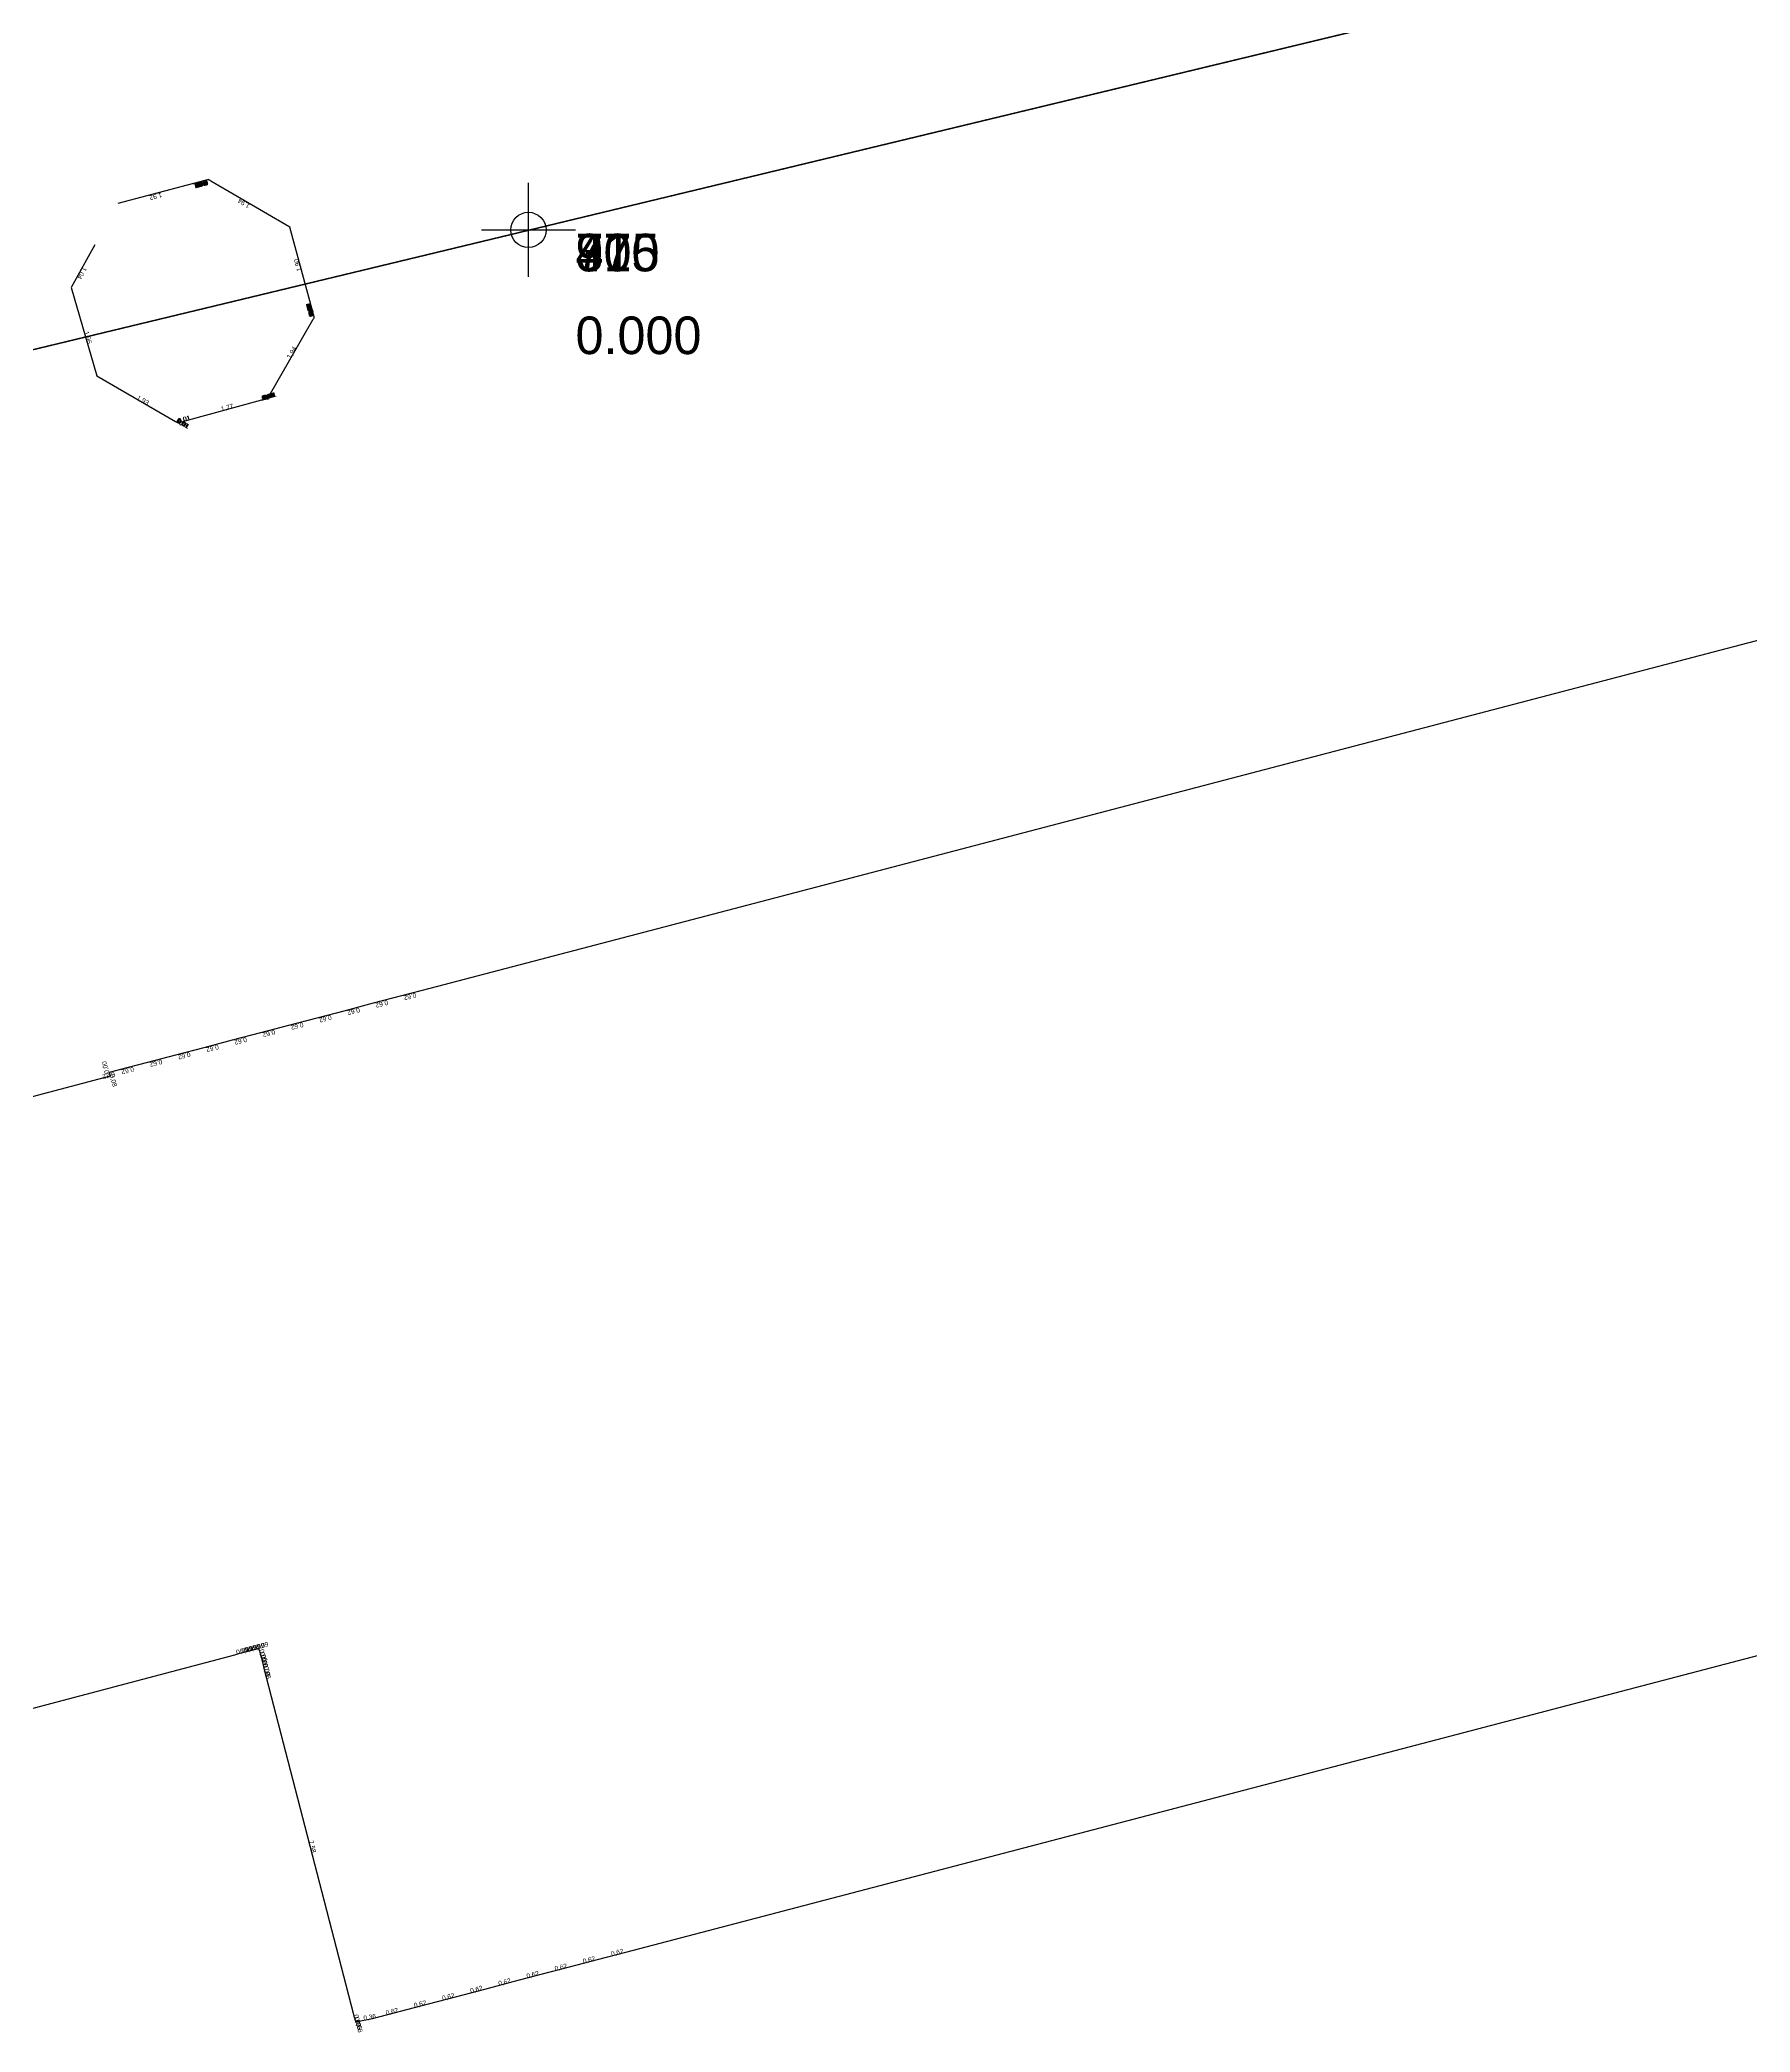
# Model space of a CAD drawing. Header units: metres. Extents: x 581016 to 32581287, y 5319908 to 5321142.
# Drawn here: x 581145.92 to 581182.26, y 5320307.23 to 5320349.58 of the extents above; entities that cross this region are included whole.
import ezdxf
from ezdxf.enums import TextEntityAlignment as Align

# ---------------------------------------------------------------- set-up
doc = ezdxf.new("R2010")
doc.units = ezdxf.units.M
doc.header["$PDMODE"] = 2
doc.header["$PDSIZE"] = 1
for name, color, linetype in [('EdgeLengths', 7, 'Continuous'), ('Flurstuecksgrenzedxf', 7, 'Continuous'), ('Gebaeudeumrissliniedxf', 7, 'Continuous'), ('Grenzpunktdxf', 7, 'Continuous'), ('PointHeights', 7, 'Continuous'), ('PointNames', 7, 'Continuous'), ('UmringIndustrieUGewerbefldxf', 7, 'Continuous'), ('UmringPWohnbauFldxf', 7, 'Continuous'), ('UmringSonstBauwOUeberdachdxf', 7, 'Continuous')]:
    doc.layers.add(name, color=color, linetype=linetype)

msp = doc.modelspace()

# ---------------------------------------------------------------- linework, layer by layer
at = {"layer": 'Flurstuecksgrenzedxf', "color": 178}
msp.add_lwpolyline([(581237.79, 5320365.18), (581125.792, 5320338.182)], dxfattribs=at)
msp.add_lwpolyline([(581237.79, 5320365.18), (581125.792, 5320338.182)], dxfattribs=at)
at = {"layer": 'Gebaeudeumrissliniedxf', "color": 178}
for points in [[(581226.81, 5320348.45), (581154.202, 5320329.416), (581153.602, 5320329.259), (581153.002, 5320329.101), (581152.402, 5320328.944), (581151.802, 5320328.787), (581151.202, 5320328.629), (581150.602, 5320328.472), (581150.002, 5320328.315), (581149.402, 5320328.157), (581148.802, 5320328), (581148.202, 5320327.843), (581147.602, 5320327.686), (581147.39, 5320327.63), (581147.39, 5320327.629), (581147.41, 5320327.55), (581137.189, 5320324.844)], [(581226.81, 5320348.45), (581154.202, 5320329.416), (581153.602, 5320329.259), (581153.002, 5320329.101), (581152.402, 5320328.944), (581151.802, 5320328.787), (581151.202, 5320328.629), (581150.602, 5320328.472), (581150.002, 5320328.315), (581149.402, 5320328.157), (581148.802, 5320328), (581148.202, 5320327.843), (581147.602, 5320327.686), (581147.39, 5320327.63), (581147.39, 5320327.629), (581147.41, 5320327.55), (581137.189, 5320324.844)], [(581139.82, 5320312.545), (581150.061, 5320315.255), (581150.145, 5320315.278), (581150.229, 5320315.3), (581150.313, 5320315.322), (581150.397, 5320315.344), (581150.481, 5320315.366), (581150.565, 5320315.389), (581150.585, 5320315.333), (581150.6, 5320315.273), (581150.616, 5320315.213), (581150.631, 5320315.153), (581150.647, 5320315.093), (581150.662, 5320315.033), (581150.678, 5320314.973), (581152.577, 5320307.635), (581152.592, 5320307.575), (581152.608, 5320307.515), (581152.624, 5320307.455), (581152.982, 5320307.522), (581153.58, 5320307.679), (581154.179, 5320307.836), (581154.777, 5320307.993), (581155.375, 5320308.15), (581155.974, 5320308.307), (581156.572, 5320308.463), (581157.17, 5320308.62), (581157.769, 5320308.777), (581158.367, 5320308.934), (581231.362, 5320328.07)], [(581139.82, 5320312.545), (581150.061, 5320315.255), (581150.145, 5320315.278), (581150.229, 5320315.3), (581150.313, 5320315.322), (581150.397, 5320315.344), (581150.481, 5320315.366), (581150.565, 5320315.389), (581150.585, 5320315.333), (581150.6, 5320315.273), (581150.616, 5320315.213), (581150.631, 5320315.153), (581150.647, 5320315.093), (581150.662, 5320315.033), (581150.678, 5320314.973), (581152.577, 5320307.635), (581152.592, 5320307.575), (581152.608, 5320307.515), (581152.624, 5320307.455), (581152.982, 5320307.522), (581153.58, 5320307.679), (581154.179, 5320307.836), (581154.777, 5320307.993), (581155.375, 5320308.15), (581155.974, 5320308.307), (581156.572, 5320308.463), (581157.17, 5320308.62), (581157.769, 5320308.777), (581158.367, 5320308.934), (581231.362, 5320328.07)]]:
    msp.add_lwpolyline(points, dxfattribs=at)
at = {"layer": 'Grenzpunktdxf', "color": 178}
msp.add_circle((581156.3, 5320345.54), 0.375, dxfattribs=at)
msp.add_circle((581156.3, 5320345.54), 0.375, dxfattribs=at)
msp.add_circle((581156.3, 5320345.54), 0.375, dxfattribs=at)
msp.add_circle((581156.3, 5320345.54), 0.375, dxfattribs=at)
at = {"layer": 'Grenzpunktdxf', "linetype": 'Continuous'}
msp.add_point((581156.3, 5320345.54), dxfattribs=at)
msp.add_point((581156.3, 5320345.54), dxfattribs=at)
msp.add_point((581156.3, 5320345.54), dxfattribs=at)
msp.add_point((581156.3, 5320345.54), dxfattribs=at)
at = {"layer": 'UmringIndustrieUGewerbefldxf', "color": 178}
msp.add_lwpolyline([(581124.58, 5320337.89), (581232.912, 5320364.004)], dxfattribs=at)
msp.add_lwpolyline([(581124.58, 5320337.89), (581232.912, 5320364.004)], dxfattribs=at)
at = {"layer": 'UmringPWohnbauFldxf', "color": 178}
msp.add_lwpolyline([(581124.735, 5320337.927), (581235.282, 5320364.575)], dxfattribs=at)
msp.add_lwpolyline([(581124.735, 5320337.927), (581235.282, 5320364.575)], dxfattribs=at)
at = {"layer": 'UmringSonstBauwOUeberdachdxf', "color": 178}
msp.add_lwpolyline([(581147.084, 5320345.226), (581146.58, 5320344.32), (581147.13, 5320342.44), (581148.797, 5320341.471), (581148.806, 5320341.465), (581148.816, 5320341.46), (581148.825, 5320341.455), (581148.834, 5320341.449), (581148.843, 5320341.444), (581148.853, 5320341.441), (581148.863, 5320341.444), (581148.873, 5320341.446), (581148.884, 5320341.449), (581148.894, 5320341.452), (581148.904, 5320341.455), (581148.914, 5320341.457), (581148.924, 5320341.46), (581150.633, 5320341.926), (581150.644, 5320341.929), (581150.655, 5320341.932), (581150.666, 5320341.934), (581150.677, 5320341.937), (581150.688, 5320341.94), (581150.699, 5320341.943), (581150.71, 5320341.946), (581150.721, 5320341.949), (581150.732, 5320341.952), (581150.743, 5320341.955), (581150.754, 5320341.958), (581150.763, 5320341.964), (581151.728, 5320343.642), (581151.733, 5320343.651), (581151.738, 5320343.66), (581151.744, 5320343.669), (581151.749, 5320343.678), (581151.748, 5320343.689), (581151.745, 5320343.699), (581151.742, 5320343.709), (581151.739, 5320343.719), (581151.737, 5320343.73), (581151.734, 5320343.74), (581151.731, 5320343.75), (581151.728, 5320343.761), (581151.725, 5320343.771), (581151.23, 5320345.6), (581149.553, 5320346.579), (581149.544, 5320346.584), (581149.534, 5320346.59), (581149.525, 5320346.595), (581149.516, 5320346.601), (581149.507, 5320346.606), (581149.497, 5320346.609), (581149.487, 5320346.607), (581149.476, 5320346.604), (581149.466, 5320346.601), (581149.456, 5320346.598), (581149.445, 5320346.596), (581149.435, 5320346.593), (581149.425, 5320346.59), (581147.57, 5320346.1)], dxfattribs=at)
msp.add_lwpolyline([(581147.084, 5320345.226), (581146.58, 5320344.32), (581147.13, 5320342.44), (581148.797, 5320341.471), (581148.806, 5320341.465), (581148.816, 5320341.46), (581148.825, 5320341.455), (581148.834, 5320341.449), (581148.843, 5320341.444), (581148.853, 5320341.441), (581148.863, 5320341.444), (581148.873, 5320341.446), (581148.884, 5320341.449), (581148.894, 5320341.452), (581148.904, 5320341.455), (581148.914, 5320341.457), (581148.924, 5320341.46), (581150.633, 5320341.926), (581150.644, 5320341.929), (581150.655, 5320341.932), (581150.666, 5320341.934), (581150.677, 5320341.937), (581150.688, 5320341.94), (581150.699, 5320341.943), (581150.71, 5320341.946), (581150.721, 5320341.949), (581150.732, 5320341.952), (581150.743, 5320341.955), (581150.754, 5320341.958), (581150.763, 5320341.964), (581151.728, 5320343.642), (581151.733, 5320343.651), (581151.738, 5320343.66), (581151.744, 5320343.669), (581151.749, 5320343.678), (581151.748, 5320343.689), (581151.745, 5320343.699), (581151.742, 5320343.709), (581151.739, 5320343.719), (581151.737, 5320343.73), (581151.734, 5320343.74), (581151.731, 5320343.75), (581151.728, 5320343.761), (581151.725, 5320343.771), (581151.23, 5320345.6), (581149.553, 5320346.579), (581149.544, 5320346.584), (581149.534, 5320346.59), (581149.525, 5320346.595), (581149.516, 5320346.601), (581149.507, 5320346.606), (581149.497, 5320346.609), (581149.487, 5320346.607), (581149.476, 5320346.604), (581149.466, 5320346.601), (581149.456, 5320346.598), (581149.445, 5320346.596), (581149.435, 5320346.593), (581149.425, 5320346.59), (581147.57, 5320346.1)], dxfattribs=at)

# ---------------------------------------------------------------- texts
at = {"layer": 'EdgeLengths', "linetype": 'Continuous'}
for s, rotation, p in [('0,01', -165.198, (581149.43, 5320346.581)), ('0,01', -165.198, (581149.43, 5320346.581)), ('0,01', -165.198, (581149.44, 5320346.584)), ('0,01', -165.198, (581149.44, 5320346.584)), ('0,01', -165.198, (581149.451, 5320346.587)), ('0,01', -165.198, (581149.451, 5320346.587)), ('0,01', -165.198, (581149.461, 5320346.59)), ('0,01', -165.198, (581149.461, 5320346.59)), ('0,01', -165.198, (581149.471, 5320346.592)), ('0,01', -165.198, (581149.471, 5320346.592)), ('0,01', -165.198, (581149.482, 5320346.595)), ('0,01', -165.198, (581149.482, 5320346.595)), ('0,01', -165.198, (581149.492, 5320346.598)), ('0,01', -165.198, (581149.492, 5320346.598)), ('0,01', 161.7239, (581149.502, 5320346.598)), ('0,01', 161.7239, (581149.502, 5320346.598)), ('0,01', 149.723, (581149.511, 5320346.593)), ('0,01', 149.723, (581149.511, 5320346.593)), ('0,01', 149.723, (581149.521, 5320346.588)), ('0,01', 149.723, (581149.521, 5320346.588)), ('0,01', 149.723, (581149.53, 5320346.583)), ('0,01', 149.723, (581149.53, 5320346.583)), ('0,01', 149.723, (581149.539, 5320346.577)), ('0,01', 149.723, (581149.539, 5320346.577)), ('0,01', 149.723, (581149.548, 5320346.572)), ('0,01', 149.723, (581149.548, 5320346.572)), ('1,92', -165.198, (581148.497, 5320346.335)), ('1,92', -165.198, (581148.497, 5320346.335)), ('1,94', 149.723, (581150.392, 5320346.08)), ('1,94', 149.723, (581150.392, 5320346.08)), ('1,90', 105.1541, (581151.478, 5320344.675)), ('1,90', 105.1541, (581151.478, 5320344.675)), ('1,04', -119.0868, (581146.832, 5320344.763)), ('1,04', -119.0868, (581146.832, 5320344.763)), ('0,01', 105.1541, (581151.727, 5320343.756)), ('0,01', 105.1541, (581151.727, 5320343.756)), ('0,01', 105.1541, (581151.73, 5320343.745)), ('0,01', 105.1541, (581151.73, 5320343.745)), ('0,01', 105.1541, (581151.732, 5320343.735)), ('0,01', 105.1541, (581151.732, 5320343.735)), ('0,01', 105.1541, (581151.735, 5320343.725)), ('0,01', 105.1541, (581151.735, 5320343.725)), ('0,01', 105.1541, (581151.738, 5320343.715)), ('0,01', 105.1541, (581151.738, 5320343.715)), ('0,01', 105.1541, (581151.741, 5320343.704)), ('0,01', 105.1541, (581151.741, 5320343.704)), ('0,01', 105.1541, (581151.744, 5320343.694)), ('0,01', 105.1541, (581151.744, 5320343.694)), ('0,01', 105.1541, (581151.746, 5320343.684)), ('0,01', 105.1541, (581151.746, 5320343.684)), ('0,01', 97.935, (581151.748, 5320343.673)), ('0,01', 97.935, (581151.748, 5320343.673)), ('0,01', 60.0761, (581151.731, 5320343.636)), ('0,01', 60.0761, (581151.731, 5320343.636)), ('0,01', 60.0761, (581151.736, 5320343.645)), ('0,01', 60.0761, (581151.736, 5320343.645)), ('0,01', 60.0761, (581151.741, 5320343.655)), ('0,01', 60.0761, (581151.741, 5320343.655)), ('0,01', 60.0761, (581151.746, 5320343.664)), ('0,01', 60.0761, (581151.746, 5320343.664)), ('1,96', -73.693, (581146.855, 5320343.37)), ('1,96', -73.693, (581146.855, 5320343.37)), ('1,94', 60.0761, (581151.245, 5320342.793)), ('1,94', 60.0761, (581151.245, 5320342.793)), ('1,93', -30.1735, (581147.964, 5320341.945)), ('1,93', -30.1735, (581147.964, 5320341.945)), ('0,01', 15.2297, (581150.639, 5320341.917)), ('0,01', 15.2297, (581150.639, 5320341.917)), ('0,01', 15.2297, (581150.65, 5320341.92)), ('0,01', 15.2297, (581150.65, 5320341.92)), ('0,01', 15.2297, (581150.661, 5320341.923)), ('0,01', 15.2297, (581150.661, 5320341.923)), ('0,01', 15.2297, (581150.672, 5320341.926)), ('0,01', 15.2297, (581150.672, 5320341.926)), ('0,01', 15.2297, (581150.683, 5320341.929)), ('0,01', 15.2297, (581150.683, 5320341.929)), ('0,01', 15.2297, (581150.694, 5320341.932)), ('0,01', 15.2297, (581150.694, 5320341.932)), ('0,01', 15.2297, (581150.705, 5320341.935)), ('0,01', 15.2297, (581150.705, 5320341.935)), ('0,01', 15.2297, (581150.716, 5320341.938)), ('0,01', 15.2297, (581150.716, 5320341.938)), ('0,01', 15.2297, (581150.727, 5320341.941)), ('0,01', 15.2297, (581150.727, 5320341.941)), ('0,01', 35.3008, (581150.758, 5320341.951)), ('0,01', 35.3008, (581150.758, 5320341.951)), ('0,01', 15.2297, (581150.738, 5320341.944)), ('0,01', 15.2297, (581150.738, 5320341.944)), ('0,01', 15.2297, (581150.748, 5320341.947)), ('0,01', 15.2297, (581150.748, 5320341.947)), ('0,01', -30.1735, (581148.802, 5320341.458)), ('0,01', -30.1735, (581148.802, 5320341.458)), ('0,01', -30.1735, (581148.811, 5320341.453)), ('0,01', -30.1735, (581148.811, 5320341.453)), ('0,01', -30.1735, (581148.82, 5320341.447)), ('0,01', -30.1735, (581148.82, 5320341.447)), ('0,01', 15.2297, (581148.858, 5320341.432)), ('0,01', 15.2297, (581148.858, 5320341.432)), ('0,01', -30.1735, (581148.83, 5320341.442)), ('0,01', -30.1735, (581148.83, 5320341.442)), ('0,01', 15.2297, (581148.868, 5320341.435)), ('0,01', 15.2297, (581148.868, 5320341.435)), ('0,01', -30.1735, (581148.839, 5320341.437)), ('0,01', -30.1735, (581148.839, 5320341.437)), ('0,01', -18.1074, (581148.848, 5320341.432)), ('0,01', -18.1074, (581148.848, 5320341.432)), ('0,01', 15.2297, (581148.878, 5320341.438)), ('0,01', 15.2297, (581148.878, 5320341.438)), ('0,01', 15.2297, (581148.889, 5320341.441)), ('0,01', 15.2297, (581148.889, 5320341.441)), ('0,01', 15.2297, (581148.899, 5320341.443)), ('0,01', 15.2297, (581148.899, 5320341.443)), ('0,01', 15.2297, (581148.909, 5320341.446)), ('0,01', 15.2297, (581148.909, 5320341.446)), ('0,01', 15.2297, (581148.919, 5320341.449)), ('0,01', 15.2297, (581148.919, 5320341.449)), ('1,77', 15.2297, (581149.779, 5320341.683)), ('1,77', 15.2297, (581149.779, 5320341.683)), ('0,62', -165.3104, (581153.302, 5320329.17)), ('0,62', -165.3104, (581153.302, 5320329.17)), ('0,62', -165.3104, (581153.902, 5320329.327)), ('0,62', -165.3104, (581153.902, 5320329.327)), ('0,62', -165.3104, (581152.102, 5320328.855)), ('0,62', -165.3104, (581152.102, 5320328.855)), ('0,62', -165.3104, (581152.702, 5320329.013)), ('0,62', -165.3104, (581152.702, 5320329.013)), ('0,62', -165.3104, (581150.302, 5320328.383)), ('0,62', -165.3104, (581150.302, 5320328.383)), ('0,62', -165.3104, (581150.902, 5320328.541)), ('0,62', -165.3104, (581150.902, 5320328.541)), ('0,62', -165.3104, (581151.502, 5320328.698)), ('0,62', -165.3104, (581151.502, 5320328.698)), ('0,62', -165.3104, (581148.502, 5320327.911)), ('0,62', -165.3104, (581148.502, 5320327.911)), ('0,62', -165.3104, (581149.102, 5320328.069)), ('0,62', -165.3104, (581149.102, 5320328.069)), ('0,62', -165.3104, (581149.702, 5320328.226)), ('0,62', -165.3104, (581149.702, 5320328.226)), ('0,00', 104.0362, (581147.39, 5320327.619)), ('0,00', 104.0362, (581147.39, 5320327.619)), ('0,22', -165.2049, (581147.496, 5320327.648)), ('0,22', -165.2049, (581147.496, 5320327.648)), ('0,08', -75.9638, (581147.4, 5320327.58)), ('0,08', -75.9638, (581147.4, 5320327.58)), ('0,62', -165.3104, (581147.902, 5320327.754)), ('0,62', -165.3104, (581147.902, 5320327.754)), ('0,09', 14.8222, (581150.103, 5320315.257)), ('0,09', 14.8222, (581150.103, 5320315.257)), ('0,09', 14.8222, (581150.187, 5320315.279)), ('0,09', 14.8222, (581150.187, 5320315.279)), ('0,09', 14.8222, (581150.271, 5320315.301)), ('0,09', 14.8222, (581150.271, 5320315.301)), ('0,09', 14.8222, (581150.355, 5320315.323)), ('0,09', 14.8222, (581150.355, 5320315.323)), ('0,09', 14.8222, (581150.439, 5320315.345)), ('0,09', 14.8222, (581150.439, 5320315.345)), ('0,09', 14.8222, (581150.523, 5320315.368)), ('0,09', 14.8222, (581150.523, 5320315.368)), ('0,06', -70.4957, (581150.575, 5320315.351)), ('0,06', -70.4957, (581150.575, 5320315.351)), ('0,06', -75.4905, (581150.592, 5320315.293)), ('0,06', -75.4905, (581150.592, 5320315.293)), ('0,06', -75.4905, (581150.608, 5320315.233)), ('0,06', -75.4905, (581150.608, 5320315.233)), ('0,06', -75.4905, (581150.624, 5320315.173)), ('0,06', -75.4905, (581150.624, 5320315.173)), ('0,06', -75.4905, (581150.639, 5320315.113)), ('0,06', -75.4905, (581150.639, 5320315.113)), ('0,06', -75.4905, (581150.655, 5320315.053)), ('0,06', -75.4905, (581150.655, 5320315.053)), ('0,06', -75.4905, (581150.67, 5320314.993)), ('0,06', -75.4905, (581150.67, 5320314.993)), ('7,58', -75.4905, (581151.627, 5320311.294)), ('7,58', -75.4905, (581151.627, 5320311.294)), ('0,62', 14.6898, (581157.469, 5320308.689)), ('0,62', 14.6898, (581157.469, 5320308.689)), ('0,62', 14.6898, (581158.068, 5320308.846)), ('0,62', 14.6898, (581158.068, 5320308.846)), ('0,62', 14.6898, (581156.273, 5320308.375)), ('0,62', 14.6898, (581156.273, 5320308.375)), ('0,62', 14.6898, (581156.871, 5320308.532)), ('0,62', 14.6898, (581156.871, 5320308.532)), ('0,62', 14.6898, (581154.478, 5320307.904)), ('0,62', 14.6898, (581154.478, 5320307.904)), ('0,62', 14.6898, (581155.076, 5320308.061)), ('0,62', 14.6898, (581155.076, 5320308.061)), ('0,62', 14.6898, (581155.674, 5320308.218)), ('0,62', 14.6898, (581155.674, 5320308.218)), ('0,06', -75.4905, (581152.585, 5320307.595)), ('0,06', -75.4905, (581152.585, 5320307.595)), ('0,36', 10.6674, (581152.803, 5320307.479)), ('0,36', 10.6674, (581152.803, 5320307.479)), ('0,62', 14.6898, (581153.281, 5320307.591)), ('0,62', 14.6898, (581153.281, 5320307.591)), ('0,62', 14.6898, (581153.879, 5320307.748)), ('0,62', 14.6898, (581153.879, 5320307.748)), ('0,06', -75.4905, (581152.6, 5320307.535)), ('0,06', -75.4905, (581152.6, 5320307.535)), ('0,06', -75.4905, (581152.616, 5320307.475)), ('0,06', -75.4905, (581152.616, 5320307.475))]:
    msp.add_text(s, height=0.1, rotation=rotation, dxfattribs=at).set_placement(p)
at = {"layer": 'PointHeights', "linetype": 'Continuous'}
msp.add_text('0.000', height=0.8, dxfattribs=at).set_placement((581157.3, 5320343.7), align=Align.TOP_LEFT)
msp.add_text('0.000', height=0.8, dxfattribs=at).set_placement((581157.3, 5320343.7), align=Align.TOP_LEFT)
msp.add_text('0.000', height=0.8, dxfattribs=at).set_placement((581157.3, 5320343.7), align=Align.TOP_LEFT)
msp.add_text('0.000', height=0.8, dxfattribs=at).set_placement((581157.3, 5320343.7), align=Align.TOP_LEFT)
at = {"layer": 'PointNames', "linetype": 'Continuous'}
for s in ['40', '300', '975', '715']:
    msp.add_text(s, height=0.8, dxfattribs=at).set_placement((581157.3, 5320345.46), align=Align.TOP_LEFT)

doc.saveas('drawing.dxf')
